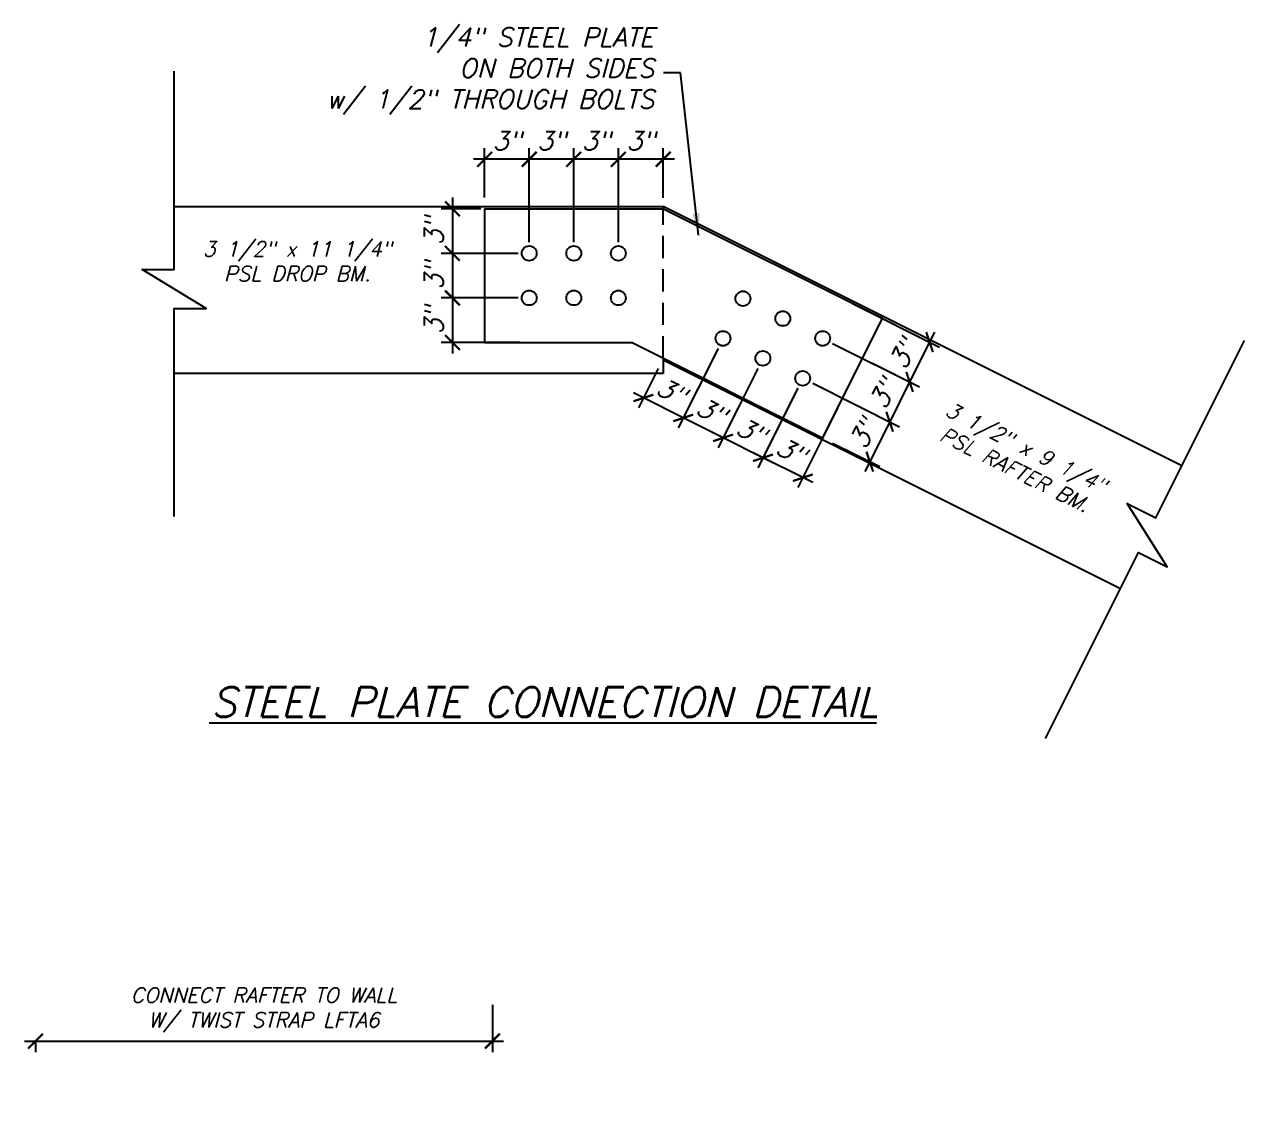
# Model space of a CAD drawing. Header units: inches. Extents: x 683 to 9753, y -6805 to 20230.
# Drawn here: x 4617.4 to 4945.9, y 1050 to 1341.5 of the extents above; entities that cross this region are included whole.
import ezdxf
from ezdxf.enums import TextEntityAlignment as Align

# ---------------------------------------------------------------- set-up
doc = ezdxf.new("R2010")
doc.units = ezdxf.units.IN
doc.header["$LTSCALE"] = 48
doc.header["$MEASUREMENT"] = 0
doc.linetypes.add('HIDDEN2', pattern=[0.1875, 0.125, -0.0625])
doc.layers.get('Defpoints').update_dxf_attribs({"color": 251})
doc.layers.add('DPIS-DIM', color=7, linetype='Continuous')
doc.layers.add('DPIS-TEXT', color=7, linetype='Continuous')
doc.styles.add('DPIS-DIM', font='Simplex.shx', dxfattribs={"oblique": 15})
doc.styles.add('SIMPLEX', font='simplex.shx', dxfattribs={"oblique": 15, "height": 4})
doc.styles.get("Standard").update_dxf_attribs({"font": 'simplex.shx', "oblique": 15})
doc.dimstyles.new('DPIS-DIM1', dxfattribs={"dimtxt": 4, "dimasz": 4, "dimexe": 3, "dimexo": 2, "dimgap": 2, "dimtad": 1, "dimdec": 4, "dimrnd": 0.125, "dimzin": 3, "dimdsep": 46, "dimlunit": 4, "dimtxsty": 'DPIS-DIM', "dimblk": 'ARCHTICK', "dimcen": 3, "dimdle": 3, "dimclrd": 2, "dimclre": 2, "dimclrt": 256, "dimadec": 0, "dimazin": 0, "dimtfac": 1, "dimtdec": 4, "dimtmove": 0, "dimatfit": 3, "dimfxl": 1, "dimtolj": 1, "dimtzin": 0, "dimarcsym": 0})
doc.dimstyles.new('lennar', dxfattribs={"dimtxt": 5, "dimasz": 4, "dimexe": 3, "dimexo": 2, "dimgap": 2, "dimtad": 1, "dimdec": 4, "dimrnd": 0.125, "dimzin": 3, "dimdsep": 46, "dimlunit": 4, "dimtxsty": 'DPIS-DIM', "dimblk": 'ARCHTICK', "dimcen": 3, "dimdle": 3, "dimclrd": 2, "dimclre": 2, "dimclrt": 256, "dimadec": 0, "dimazin": 0, "dimtfac": 1, "dimtdec": 4, "dimtmove": 0, "dimatfit": 3, "dimfxl": 1, "dimtolj": 1, "dimtzin": 0, "dimarcsym": 0})
doc.dimstyles.get("Standard").update_dxf_attribs({"dimtxt": 4, "dimasz": 4, "dimexe": 3, "dimexo": 2, "dimgap": 2, "dimtad": 1, "dimdec": 4, "dimrnd": 0.125, "dimzin": 3, "dimdsep": 46, "dimlunit": 4, "dimtxsty": 'SIMPLEX', "dimblk": 'ARCHTICK', "dimcen": 3, "dimdle": 3, "dimclrd": 2, "dimclre": 2, "dimadec": 0, "dimazin": 0, "dimtfac": 1, "dimtdec": 4, "dimtofl": 0, "dimtmove": 1, "dimatfit": 3, "dimfxl": 1, "dimtolj": 1, "dimtzin": 0, "dimarcsym": 0})

# ---------------------------------------------------------------- blocks, each defined once
blk = doc.blocks.new('_ArchTick')
at = {"color": 0, "const_width": 0.15}
blk.add_lwpolyline([(-0.5, -0.5), (0.5, 0.5)], dxfattribs=at)
blk = doc.blocks.new('*D33')
at = {"layer": 'Defpoints', "color": 0, "transparency": 16777216}
for p in [(13082.97, -3263.2), (13095.05, -3276.56), (13082.97, -3288.53)]:
    blk.add_point(p, dxfattribs=at)
at = {"layer": 'DPIS-TEXT', "color": 2, "lineweight": -2, "transparency": 16777216}
for p, q in [((13082.97, -3285.53), (13082.97, -3260.2)), ((13095.05, -3273.56), (13095.05, -3260.2)), ((13098.05, -3263.2), (13079.97, -3263.2))]:
    blk.add_line(p, q, dxfattribs=at)
at = {"layer": 'DPIS-TEXT', "color": 2, "lineweight": -2, "transparency": 16777216, "xscale": 4, "yscale": 4, "zscale": 4, "rotation": 180}
blk.add_blockref('_ArchTick', (13082.97, -3263.2), dxfattribs=at)
at = {"layer": 'DPIS-TEXT', "color": 2, "lineweight": -2, "transparency": 16777216, "xscale": 4, "yscale": 4, "zscale": 4}
blk.add_blockref('_ArchTick', (13095.05, -3263.2), dxfattribs=at)
at = {"layer": 'DPIS-TEXT', "transparency": 16777216, "insert": (13089.01, -3258.22), "char_height": 5, "attachment_point": 5, "style": 'DPIS-DIM'}
blk.add_mtext('\\A1;3"', dxfattribs=at)
blk = doc.blocks.new('*D34')
at = {"layer": 'Defpoints', "color": 0, "transparency": 16777216}
for p in [(13070.97, -3263.2), (13070.97, -3288.53), (13082.97, -3288.53)]:
    blk.add_point(p, dxfattribs=at)
at = {"layer": 'DPIS-TEXT', "color": 2, "lineweight": -2, "transparency": 16777216}
for p, q in [((13070.97, -3285.53), (13070.97, -3260.2)), ((13082.97, -3285.53), (13082.97, -3260.2)), ((13085.97, -3263.2), (13067.97, -3263.2))]:
    blk.add_line(p, q, dxfattribs=at)
at = {"layer": 'DPIS-TEXT', "color": 2, "lineweight": -2, "transparency": 16777216, "xscale": 4, "yscale": 4, "zscale": 4, "rotation": 180}
blk.add_blockref('_ArchTick', (13070.97, -3263.2), dxfattribs=at)
at = {"layer": 'DPIS-TEXT', "color": 2, "lineweight": -2, "transparency": 16777216, "xscale": 4, "yscale": 4, "zscale": 4}
blk.add_blockref('_ArchTick', (13082.97, -3263.2), dxfattribs=at)
at = {"layer": 'DPIS-TEXT', "transparency": 16777216, "insert": (13076.97, -3258.22), "char_height": 5, "attachment_point": 5, "style": 'DPIS-DIM'}
blk.add_mtext('\\A1;3"', dxfattribs=at)
blk = doc.blocks.new('*D35')
at = {"layer": 'Defpoints', "color": 0, "transparency": 16777216}
for p in [(13058.97, -3263.2), (13058.97, -3288.53), (13070.97, -3288.53)]:
    blk.add_point(p, dxfattribs=at)
at = {"layer": 'DPIS-TEXT', "color": 2, "lineweight": -2, "transparency": 16777216}
for p, q in [((13058.97, -3285.53), (13058.97, -3260.2)), ((13070.97, -3285.53), (13070.97, -3260.2)), ((13073.97, -3263.2), (13055.97, -3263.2))]:
    blk.add_line(p, q, dxfattribs=at)
at = {"layer": 'DPIS-TEXT', "color": 2, "lineweight": -2, "transparency": 16777216, "xscale": 4, "yscale": 4, "zscale": 4, "rotation": 180}
blk.add_blockref('_ArchTick', (13058.97, -3263.2), dxfattribs=at)
at = {"layer": 'DPIS-TEXT', "color": 2, "lineweight": -2, "transparency": 16777216, "xscale": 4, "yscale": 4, "zscale": 4}
blk.add_blockref('_ArchTick', (13070.97, -3263.2), dxfattribs=at)
at = {"layer": 'DPIS-TEXT', "transparency": 16777216, "insert": (13064.97, -3258.22), "char_height": 5, "attachment_point": 5, "style": 'DPIS-DIM'}
blk.add_mtext('\\A1;3"', dxfattribs=at)
blk = doc.blocks.new('*D36')
at = {"layer": 'Defpoints', "color": 0, "transparency": 16777216}
for p in [(13046.97, -3263.2), (13046.97, -3276.53), (13058.97, -3288.53)]:
    blk.add_point(p, dxfattribs=at)
at = {"layer": 'DPIS-TEXT', "color": 2, "lineweight": -2, "transparency": 16777216}
for p, q in [((13046.97, -3273.53), (13046.97, -3260.2)), ((13058.97, -3285.53), (13058.97, -3260.2)), ((13061.97, -3263.2), (13043.97, -3263.2))]:
    blk.add_line(p, q, dxfattribs=at)
at = {"layer": 'DPIS-TEXT', "color": 2, "lineweight": -2, "transparency": 16777216, "xscale": 4, "yscale": 4, "zscale": 4, "rotation": 180}
blk.add_blockref('_ArchTick', (13046.97, -3263.2), dxfattribs=at)
at = {"layer": 'DPIS-TEXT', "color": 2, "lineweight": -2, "transparency": 16777216, "xscale": 4, "yscale": 4, "zscale": 4}
blk.add_blockref('_ArchTick', (13058.97, -3263.2), dxfattribs=at)
at = {"layer": 'DPIS-TEXT', "transparency": 16777216, "insert": (13052.97, -3258.22), "char_height": 5, "attachment_point": 5, "style": 'DPIS-DIM'}
blk.add_mtext('\\A1;3"', dxfattribs=at)
blk = doc.blocks.new('*D37')
at = {"layer": 'Defpoints', "color": 0, "transparency": 16777216}
for p in [(13048.97, -3276.53), (13038.29, -3288.53), (13058.97, -3288.53)]:
    blk.add_point(p, dxfattribs=at)
at = {"layer": 'DPIS-TEXT', "color": 2, "lineweight": -2, "transparency": 16777216}
for p, q in [((13038.29, -3273.53), (13038.29, -3291.53)), ((13045.97, -3276.53), (13035.29, -3276.53)), ((13055.97, -3288.53), (13035.29, -3288.53))]:
    blk.add_line(p, q, dxfattribs=at)
at = {"layer": 'DPIS-TEXT', "color": 2, "lineweight": -2, "transparency": 16777216, "xscale": 4, "yscale": 4, "zscale": 4}
for p, rotation in [((13038.29, -3276.53), 90), ((13038.29, -3288.53), 270)]:
    blk.add_blockref('_ArchTick', p, dxfattribs=dict(at, rotation=rotation))
at = {"layer": 'DPIS-TEXT', "transparency": 16777216, "insert": (13033.31, -3282.53), "char_height": 5, "attachment_point": 5, "rotation": 90, "style": 'DPIS-DIM'}
blk.add_mtext('\\A1;3"', dxfattribs=at)
blk = doc.blocks.new('*D38')
at = {"layer": 'Defpoints', "color": 0, "transparency": 16777216}
for p in [(13048.97, -3288.53), (13038.29, -3300.53), (13058.97, -3300.53)]:
    blk.add_point(p, dxfattribs=at)
at = {"layer": 'DPIS-TEXT', "color": 2, "lineweight": -2, "transparency": 16777216}
for p, q in [((13045.97, -3288.53), (13035.29, -3288.53)), ((13038.29, -3285.53), (13038.29, -3303.53)), ((13055.97, -3300.53), (13035.29, -3300.53))]:
    blk.add_line(p, q, dxfattribs=at)
at = {"layer": 'DPIS-TEXT', "color": 2, "lineweight": -2, "transparency": 16777216, "xscale": 4, "yscale": 4, "zscale": 4}
for p, rotation in [((13038.29, -3288.53), 90), ((13038.29, -3300.53), 270)]:
    blk.add_blockref('_ArchTick', p, dxfattribs=dict(at, rotation=rotation))
at = {"layer": 'DPIS-TEXT', "transparency": 16777216, "insert": (13033.31, -3294.53), "char_height": 5, "attachment_point": 5, "rotation": 90, "style": 'DPIS-DIM'}
blk.add_mtext('\\A1;3"', dxfattribs=at)
blk = doc.blocks.new('*D39')
at = {"layer": 'Defpoints', "color": 0, "transparency": 16777216}
for p in [(13048.97, -3300.53), (13038.29, -3312.53), (13058.97, -3312.53)]:
    blk.add_point(p, dxfattribs=at)
at = {"layer": 'DPIS-TEXT', "color": 2, "lineweight": -2, "transparency": 16777216}
for p, q in [((13038.29, -3297.53), (13038.29, -3315.53)), ((13046.47, -3300.53), (13035.29, -3300.53)), ((13056.47, -3312.53), (13035.29, -3312.53))]:
    blk.add_line(p, q, dxfattribs=at)
at = {"layer": 'DPIS-TEXT', "color": 2, "lineweight": -2, "transparency": 16777216, "xscale": 4, "yscale": 4, "zscale": 4}
for p, rotation in [((13038.29, -3300.53), 90), ((13038.29, -3312.53), 270)]:
    blk.add_blockref('_ArchTick', p, dxfattribs=dict(at, rotation=rotation))
at = {"layer": 'DPIS-TEXT', "transparency": 16777216, "insert": (13033.31, -3306.53), "char_height": 5, "attachment_point": 5, "rotation": 90, "style": 'DPIS-DIM'}
blk.add_mtext('\\A1;3"', dxfattribs=at)
blk = doc.blocks.new('*D40')
at = {"layer": 'Defpoints', "color": 0, "transparency": 16777216}
for p in [(13111.15, -3311.45), (13095.05, -3316.81), (13089.72, -3327.48)]:
    blk.add_point(p, dxfattribs=at)
at = {"layer": 'DPIS-TEXT', "color": 2, "lineweight": -2, "transparency": 16777216}
for p, q in [((13109.81, -3314.13), (13099.11, -3335.53)), ((13093.71, -3319.5), (13088.37, -3330.16)), ((13103.13, -3334.19), (13087.03, -3326.14))]:
    blk.add_line(p, q, dxfattribs=at)
at = {"layer": 'DPIS-TEXT', "color": 2, "lineweight": -2, "transparency": 16777216, "xscale": 4, "yscale": 4, "zscale": 4}
for p, rotation in [((13089.72, -3327.48), 153.4349488229453), ((13100.45, -3332.85), 333.4349488229453)]:
    blk.add_blockref('_ArchTick', p, dxfattribs=dict(at, rotation=rotation))
at = {"layer": 'DPIS-TEXT', "transparency": 16777216, "insert": (13097.31, -3325.71), "char_height": 5, "attachment_point": 5, "rotation": 333.4349, "style": 'DPIS-DIM'}
blk.add_mtext('\\A1;3"', dxfattribs=at)
blk = doc.blocks.new('*D41')
at = {"layer": 'Defpoints', "color": 0, "transparency": 16777216}
for p in [(13121.88, -3316.81), (13105.78, -3322.18), (13100.45, -3332.85)]:
    blk.add_point(p, dxfattribs=at)
at = {"layer": 'DPIS-TEXT', "color": 2, "lineweight": -2, "transparency": 16777216}
for p, q in [((13120.54, -3319.5), (13109.84, -3340.9)), ((13104.44, -3324.86), (13099.11, -3335.53)), ((13113.87, -3339.55), (13097.77, -3331.5))]:
    blk.add_line(p, q, dxfattribs=at)
at = {"layer": 'DPIS-TEXT', "color": 2, "lineweight": -2, "transparency": 16777216, "xscale": 4, "yscale": 4, "zscale": 4}
for p, rotation in [((13100.45, -3332.85), 153.4349488229453), ((13111.18, -3338.21), 333.4349488229453)]:
    blk.add_blockref('_ArchTick', p, dxfattribs=dict(at, rotation=rotation))
at = {"layer": 'DPIS-TEXT', "transparency": 16777216, "insert": (13108.04, -3331.08), "char_height": 5, "attachment_point": 5, "rotation": 333.4349, "style": 'DPIS-DIM'}
blk.add_mtext('\\A1;3"', dxfattribs=at)
blk = doc.blocks.new('*D42')
at = {"layer": 'Defpoints', "color": 0, "transparency": 16777216}
for p in [(13132.62, -3322.18), (13116.52, -3327.55), (13111.18, -3338.21)]:
    blk.add_point(p, dxfattribs=at)
at = {"layer": 'DPIS-TEXT', "color": 2, "lineweight": -2, "transparency": 16777216}
for p, q in [((13131.27, -3324.86), (13120.57, -3346.26)), ((13115.17, -3330.23), (13109.84, -3340.9)), ((13124.6, -3344.92), (13108.5, -3336.87))]:
    blk.add_line(p, q, dxfattribs=at)
at = {"layer": 'DPIS-TEXT', "color": 2, "lineweight": -2, "transparency": 16777216, "xscale": 4, "yscale": 4, "zscale": 4}
for p, rotation in [((13111.18, -3338.21), 153.4349488229453), ((13121.91, -3343.58), 333.4349488229453)]:
    blk.add_blockref('_ArchTick', p, dxfattribs=dict(at, rotation=rotation))
at = {"layer": 'DPIS-TEXT', "transparency": 16777216, "insert": (13118.77, -3336.45), "char_height": 5, "attachment_point": 5, "rotation": 333.4349, "style": 'DPIS-DIM'}
blk.add_mtext('\\A1;3"', dxfattribs=at)
blk = doc.blocks.new('*D43')
at = {"layer": 'Defpoints', "color": 0, "transparency": 16777216}
for p in [(13132.62, -3322.18), (13137.98, -3338.28), (13150.67, -3344.62)]:
    blk.add_point(p, dxfattribs=at)
at = {"layer": 'DPIS-TEXT', "color": 2, "lineweight": -2, "transparency": 16777216}
for p, q in [((13135.3, -3323.52), (13158.72, -3335.23)), ((13157.38, -3331.21), (13149.33, -3347.31)), ((13140.66, -3339.62), (13153.36, -3345.97))]:
    blk.add_line(p, q, dxfattribs=at)
at = {"layer": 'DPIS-TEXT', "color": 2, "lineweight": -2, "transparency": 16777216, "xscale": 4, "yscale": 4, "zscale": 4}
for p, rotation in [((13156.04, -3333.89), 63.43494882291038), ((13150.67, -3344.62), 243.4349488229104)]:
    blk.add_blockref('_ArchTick', p, dxfattribs=dict(at, rotation=rotation))
at = {"layer": 'DPIS-TEXT', "transparency": 16777216, "insert": (13148.91, -3337.03), "char_height": 5, "attachment_point": 5, "rotation": 63.4349, "style": 'DPIS-DIM'}
blk.add_mtext('\\A1;3"', dxfattribs=at)
blk = doc.blocks.new('*D44')
at = {"layer": 'Defpoints', "color": 0, "transparency": 16777216}
for p in [(13137.98, -3311.45), (13143.35, -3327.55), (13156.04, -3333.89)]:
    blk.add_point(p, dxfattribs=at)
at = {"layer": 'DPIS-TEXT', "color": 2, "lineweight": -2, "transparency": 16777216}
for p, q in [((13140.66, -3312.79), (13164.09, -3324.5)), ((13162.75, -3320.48), (13154.7, -3336.57)), ((13146.03, -3328.89), (13158.72, -3335.23))]:
    blk.add_line(p, q, dxfattribs=at)
at = {"layer": 'DPIS-TEXT', "color": 2, "lineweight": -2, "transparency": 16777216, "xscale": 4, "yscale": 4, "zscale": 4}
for p, rotation in [((13161.41, -3323.16), 63.43494882291038), ((13156.04, -3333.89), 243.4349488229104)]:
    blk.add_blockref('_ArchTick', p, dxfattribs=dict(at, rotation=rotation))
at = {"layer": 'DPIS-TEXT', "transparency": 16777216, "insert": (13154.27, -3326.3), "char_height": 5, "attachment_point": 5, "rotation": 63.4349, "style": 'DPIS-DIM'}
blk.add_mtext('\\A1;3"', dxfattribs=at)
blk = doc.blocks.new('*D45')
at = {"layer": 'Defpoints', "color": 0, "transparency": 16777216}
for p in [(13143.35, -3300.71), (13148.71, -3316.81), (13161.41, -3323.16)]:
    blk.add_point(p, dxfattribs=at)
at = {"layer": 'DPIS-TEXT', "color": 2, "lineweight": -2, "transparency": 16777216}
for p, q in [((13146.03, -3302.05), (13169.46, -3313.77)), ((13168.11, -3309.74), (13160.06, -3325.84)), ((13151.4, -3318.15), (13164.09, -3324.5))]:
    blk.add_line(p, q, dxfattribs=at)
at = {"layer": 'DPIS-TEXT', "color": 2, "lineweight": -2, "transparency": 16777216, "xscale": 4, "yscale": 4, "zscale": 4}
for p, rotation in [((13166.77, -3312.43), 63.43494882291038), ((13161.41, -3323.16), 243.4349488229104)]:
    blk.add_blockref('_ArchTick', p, dxfattribs=dict(at, rotation=rotation))
at = {"layer": 'DPIS-TEXT', "transparency": 16777216, "insert": (13159.64, -3315.57), "char_height": 5, "attachment_point": 5, "rotation": 63.4349, "style": 'DPIS-DIM'}
blk.add_mtext('\\A1;3"', dxfattribs=at)
blk = doc.blocks.new('*D46')
at = {"layer": 'Defpoints', "color": 0, "transparency": 16777216}
for p in [(13143.35, -3327.55), (13127.25, -3332.91), (13121.91, -3343.58)]:
    blk.add_point(p, dxfattribs=at)
at = {"layer": 'DPIS-TEXT', "color": 2, "lineweight": -2, "transparency": 16777216}
for p, q in [((13142.01, -3330.23), (13131.31, -3351.63)), ((13125.91, -3335.6), (13120.57, -3346.26)), ((13135.33, -3350.29), (13119.23, -3342.24))]:
    blk.add_line(p, q, dxfattribs=at)
at = {"layer": 'DPIS-TEXT', "color": 2, "lineweight": -2, "transparency": 16777216, "xscale": 4, "yscale": 4, "zscale": 4}
for p, rotation in [((13121.91, -3343.58), 153.4349488229453), ((13132.65, -3348.95), 333.4349488229453)]:
    blk.add_blockref('_ArchTick', p, dxfattribs=dict(at, rotation=rotation))
at = {"layer": 'DPIS-TEXT', "transparency": 16777216, "insert": (13129.51, -3341.81), "char_height": 5, "attachment_point": 5, "rotation": 333.4349, "style": 'DPIS-DIM'}
blk.add_mtext('\\A1;3"', dxfattribs=at)
blk = doc.blocks.new('*D118')
at = {"layer": 'Defpoints', "color": 0, "transparency": 16777216}
for p in [(4743.37, 1079.42), (4620.36, 1069.39), (4743.37, 1067.62)]:
    blk.add_point(p, dxfattribs=at)
at = {"layer": 'DPIS-DIM', "color": 2, "lineweight": -2, "transparency": 16777216}
for p, q in [((4743.37, 1077.42), (4743.37, 1064.62)), ((4617.36, 1067.62), (4746.37, 1067.62)), ((4620.36, 1067.39), (4620.36, 1064.62))]:
    blk.add_line(p, q, dxfattribs=at)
at = {"layer": 'DPIS-DIM', "color": 2, "lineweight": -2, "transparency": 16777216, "xscale": 4, "yscale": 4, "zscale": 4, "rotation": 180}
blk.add_blockref('_ArchTick', (4620.36, 1067.62), dxfattribs=at)
at = {"layer": 'DPIS-DIM', "color": 2, "lineweight": -2, "transparency": 16777216, "xscale": 4, "yscale": 4, "zscale": 4}
blk.add_blockref('_ArchTick', (4743.37, 1067.62), dxfattribs=at)
at = {"layer": 'DPIS-DIM', "transparency": 16777216, "insert": (4681.86, 1076), "char_height": 4, "attachment_point": 5, "style": 'DPIS-DIM'}
blk.add_mtext('\\A1;CONNECT RAFTER TO WALL \\PW/ TWIST STRAP LFTA6', dxfattribs=at)
blk = doc.blocks.new('A$C0FC329BF')
for p, q in [((-133.0965, 107.5824), (-1.40159, 107.5824)), ((-49.47706, 106.98029), (-1.47706, 106.98029)), ((-49.47706, 106.98029), (-49.47706, 70.98029)), ((57.63061, 77.42646), (-1.47706, 106.98029)), ((-1.40159, 107.5824), (-1.40159, 106.94256)), ((138.25377, 37.75472), (-1.40159, 107.5824)), ((41.53092, 45.22708), (57.63061, 77.42646)), ((-49.47706, 70.98029), (-9.97551, 70.98029)), ((41.53092, 45.22708), (-9.97551, 70.98029)), ((-1.40159, 66.69333), (-1.40159, 62.5824)), ((121.70687, 4.66091), (-1.40159, 66.21514)), ((-1.40159, 62.5824), (-133.0965, 62.5824))]:
    blk.add_line(p, q)
at = {"color": 251, "linetype": 'HIDDEN2'}
blk.add_line((-1.40159, 66.69333), (-1.40159, 106.94256), dxfattribs=at)
for points in [[(-133.0965, 24.10711), (-133.0965, 80.0955), (-124.47215, 80.0955), (-141.72086, 90.5955), (-133.0965, 90.5955), (-133.0965, 144.02608)], [(101.51832, -35.7162), (126.55708, 14.36134), (134.27094, 10.50441), (123.53897, 27.60975), (131.25283, 23.75282), (155.14771, 71.54258)]]:
    blk.add_lwpolyline(points)
for centre in [(-37.47706, 94.98029), (-25.47706, 94.98029), (-13.47706, 94.98029), (-37.47706, 82.98029), (-25.47706, 82.98029), (-13.47706, 82.98029), (20.06466, 82.79302), (30.79779, 77.42646), (14.6981, 72.0599), (41.53092, 72.0599), (25.43123, 66.69333), (36.16435, 61.32677)]:
    blk.add_circle(centre, 2)
at = {"layer": 'DPIS-TEXT', "oblique": 15}
blk.add_text('%%USTEEL PLATE CONNECTION DETAIL', height=8, dxfattribs=at).set_placement((-33.36189, -25.88932), align=Align.MIDDLE)
at = {"layer": 'DPIS-TEXT', "style": 'SIMPLEX'}
for s, insert, char_height, width, attachment_point in [('1/4" STEEL PLATE\\PON BOTH SIDES\\Pw/ 1/2" THROUGH BOLTS', (-3.86347, 155.68946), 5, 101.548631, 3), ('3 1/2" x 11 1/4" PSL DROP BM.', (-99.92069, 98.16161), 4, 56.0137406, 2)]:
    blk.add_mtext(s, dxfattribs=dict(at, insert=insert, char_height=char_height, width=width, attachment_point=attachment_point))
at = {"layer": 'DPIS-TEXT', "insert": (97.2068, 44.47571), "char_height": 4, "width": 56, "attachment_point": 2, "rotation": 333.43, "style": 'SIMPLEX'}
blk.add_mtext('3 1/2" x 9 1/4" PSL RAFTER BM.', dxfattribs=at)
at = {"layer": 'DPIS-TEXT'}
for base, p1, p2, picture, middle in [((-49.47706, 120.30892), (-37.47706, 94.98029), (-49.47706, 106.98029), '*D36', (-43.47706, 125.28511)), ((-37.47706, 120.30892), (-25.47706, 94.98029), (-37.47706, 94.98029), '*D35', (-31.47706, 125.28511)), ((-25.47706, 120.30892), (-13.47706, 94.98029), (-25.47706, 94.98029), '*D34', (-19.47706, 125.28511)), ((-13.47706, 120.30892), (-1.40159, 106.94256), (-13.47706, 94.98029), '*D33', (-7.43932, 125.28511))]:
    dim = blk.add_linear_dim(base=base, p1=p1, p2=p2, text='3"', dimstyle='lennar', override={"dimasz": 4, "dimexo": 3}, dxfattribs=at)
    dim.commit()
    dim.dimension.update_dxf_attribs({"geometry": picture, "text_midpoint": middle, "insert": (-13096.45067, 3383.50572)})
for base, p1, p2, angle, override, picture, middle in [((-58.16194, 94.98029), (-47.47706, 106.98029), (-37.47706, 94.98029), 90, {"dimasz": 4, "dimexo": 3}, '*D37', (-63.13813, 100.98029)), ((-58.16194, 82.98029), (-47.47706, 94.98029), (-37.47706, 82.98029), 90, {"dimasz": 4, "dimexo": 3}, '*D38', (-63.13813, 88.98029)), ((-58.16194, 70.98029), (-47.47706, 82.98029), (-37.47706, 70.98029), 90, {"dimasz": 4, "dimexo": 2.5}, '*D39', (-63.13813, 76.98029)), ((64.95584, 60.34743), (46.89748, 82.79302), (52.26404, 66.69333), 63.4349488, {"dimasz": 4, "dimexo": 3}, '*D45', (63.18828, 67.93942)), ((-6.73518, 56.02615), (14.6981, 72.0599), (-1.40159, 66.69333), 333.4349488, {"dimasz": 4, "dimexo": 3}, '*D40', (0.85681, 57.79371)), ((59.58928, 49.61431), (41.53092, 72.0599), (46.89748, 55.96021), 63.4349488, {"dimasz": 4, "dimexo": 3}, '*D44', (57.82172, 57.20629)), ((3.99795, 50.65959), (25.43123, 66.69333), (9.33154, 61.32677), 333.4349488, {"dimasz": 4, "dimexo": 3}, '*D41', (11.58993, 52.42715)), ((14.73108, 45.29303), (36.16435, 61.32677), (20.06466, 55.96021), 333.4349488, {"dimasz": 4, "dimexo": 3}, '*D42', (22.32306, 47.06059)), ((54.22271, 38.88118), (36.16435, 61.32677), (41.53092, 45.22708), 63.4349488, {"dimasz": 4, "dimexo": 3}, '*D43', (52.45516, 46.47317)), ((25.4642, 39.92647), (46.89748, 55.96021), (30.79779, 50.59364), 333.4349488, {"dimasz": 4, "dimexo": 3}, '*D46', (33.05618, 41.69402))]:
    dim = blk.add_linear_dim(base=base, p1=p1, p2=p2, angle=angle, text='3"', dimstyle='lennar', override=override, dxfattribs=at)
    dim.commit()
    dim.dimension.update_dxf_attribs({"geometry": picture, "text_midpoint": middle, "insert": (-13096.45067, 3383.50572)})
blk.add_leader([(8.1337, 99.82915), (3.29716, 143.63633), (-1.28304, 143.63633)], dimstyle='Standard', override={"dimasz": 6, "dimtad": 0, "dimclrd": 1}, dxfattribs=at)
blk = doc.blocks.new('A$C7466317C')
blk.add_blockref('A$C0FC329BF', (39.11, -19.78))

msp = doc.modelspace()

# ---------------------------------------------------------------- block references
msp.add_blockref('A$C7466317C', (4751.65267, 1204.60553))

# ---------------------------------------------------------------- dimensions: what is measured, and where the dimension line sits
at = {"layer": 'DPIS-DIM'}
dim = msp.add_linear_dim(base=(4743.37169, 1067.6172), p1=(4620.35817, 1069.39002), p2=(4743.37169, 1079.41721), text='CONNECT RAFTER TO WALL \\PW/ TWIST STRAP LFTA6', dimstyle='DPIS-DIM1', override={"dimfxl": 2.6875}, dxfattribs=at)
dim.commit()
dim.dimension.update_dxf_attribs({"geometry": '*D118', "text_midpoint": (4681.86493, 1067.6172), "dimtype": 160})

doc.saveas('drawing.dxf')
